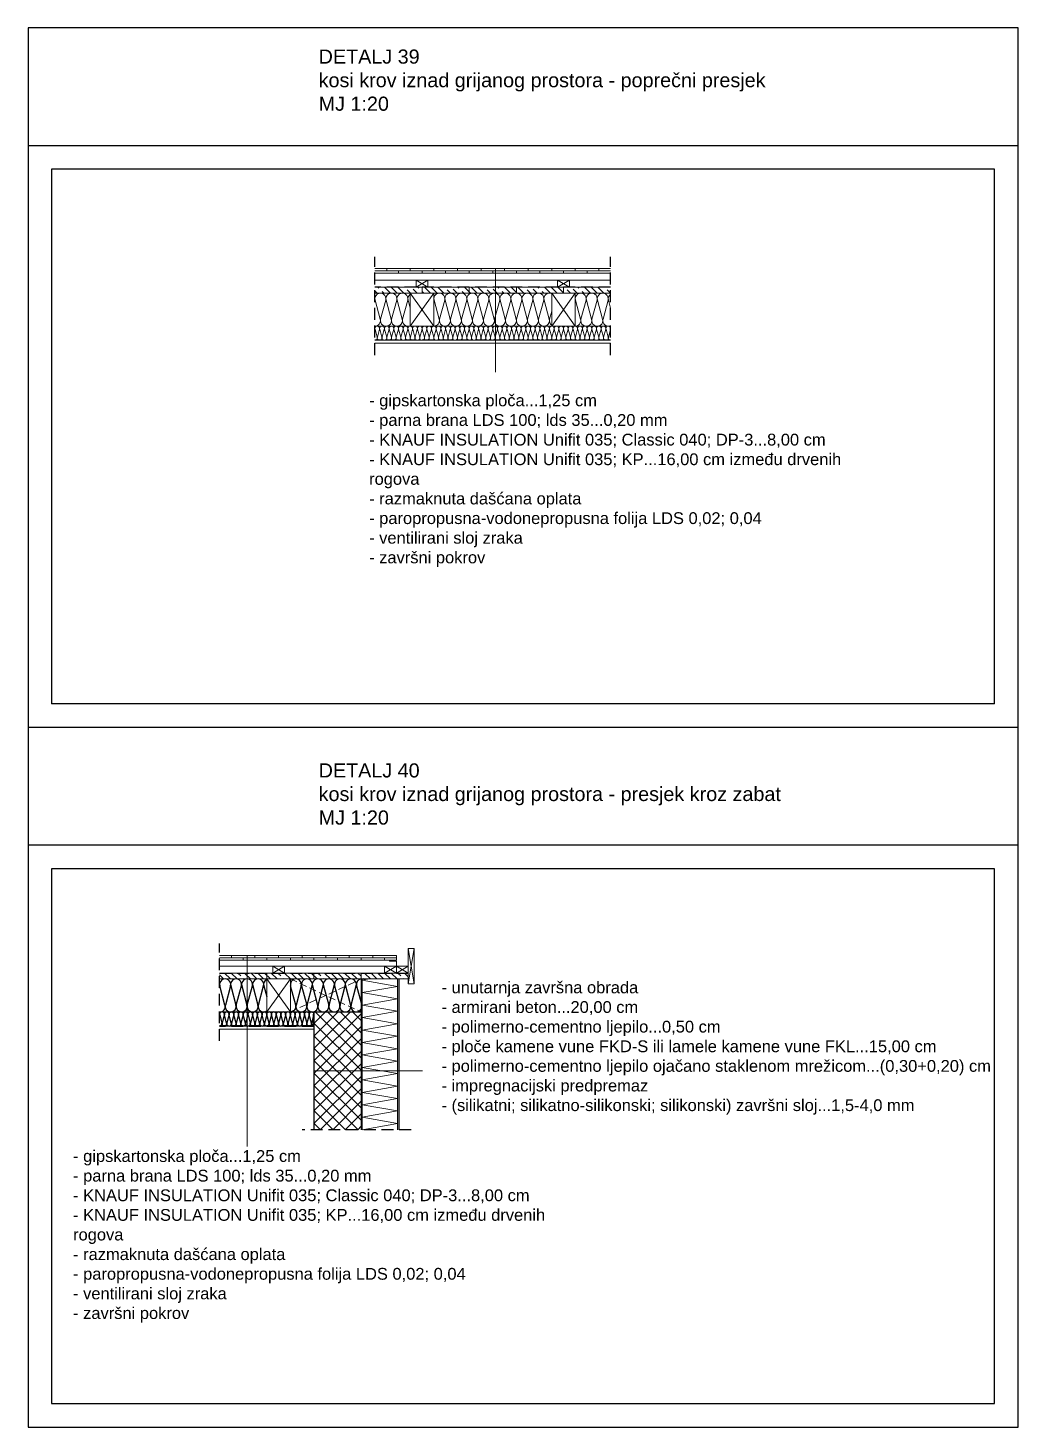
# Model space of a CAD drawing. Header units: inches. Extents: x 2845 to 78208, y 637 to 2211.
# Drawn here: x 10241.6 to 10451.6, y 637.2 to 934.2 of the extents above; entities that cross this region are included whole.
import ezdxf

# ---------------------------------------------------------------- set-up
doc = ezdxf.new("R2010")
doc.units = ezdxf.units.IN
doc.header["$MEASUREMENT"] = 0
doc.linetypes.add('DASHED', pattern=[0.75, 0.5, -0.25])
doc.layers.add('slojevi', color=150, linetype='Continuous')
doc.styles.get("Standard").update_dxf_attribs({"font": 'arial.ttf'})

msp = doc.modelspace()

# ---------------------------------------------------------------- hatches: boundary and pattern name
at = {"lineweight": 0}
h = msp.add_hatch(dxfattribs=at)
h.set_pattern_fill('GOST_WOOD', color=256, scale=0.5, angle=45)
h.set_pattern_definition([(135, (10141.0573, 1454.1762), (2.12132, 2.12132), [5, -1]), (135, (10142.4715, 1454.1762), (2.12132, 2.12132), [3, -0.75, 1.5, -0.75]), (135, (10144.2393, 1453.8226), (2.12132, 2.12132), [5, -1])])
h.paths.add_polyline_path([(10325.24, 879.13), (10315.24, 879.13), (10315.24, 877.88), (10325.24, 877.88)])
h.paths.add_polyline_path([(10335.24, 879.13), (10325.24, 879.13), (10325.24, 877.88), (10335.24, 877.88)])
h.paths.add_polyline_path([(10345.24, 879.13), (10335.24, 879.13), (10335.24, 877.88), (10345.24, 877.88)])
h.paths.add_polyline_path([(10355.24, 879.13), (10345.24, 879.13), (10345.24, 877.88), (10355.24, 877.88)])
h.paths.add_polyline_path([(10365.24, 879.13), (10355.24, 879.13), (10355.24, 877.88), (10365.24, 877.88)])
h = msp.add_hatch(dxfattribs=at)
h.set_pattern_fill('GOST_WOOD', color=256, scale=0.5, angle=45)
h.set_pattern_definition([(135, (9976.1803, 1300.9335), (2.12132, 2.12132), [5, -1]), (135, (9977.5945, 1300.9335), (2.12132, 2.12132), [3, -0.75, 1.5, -0.75]), (135, (9979.3622, 1300.58), (2.12132, 2.12132), [5, -1])])
h.paths.add_polyline_path([(10292.3, 733.55), (10282.3, 733.55), (10282.3, 732.3), (10285.59, 732.3, -0.089848), (10286, 732.3), (10292.3, 732.3)])
h.paths.add_polyline_path([(10302.3, 733.55), (10292.3, 733.55), (10292.3, 732.3), (10300.59, 732.3, -0.089848), (10301, 732.3), (10302.3, 732.3)])
h.paths.add_polyline_path([(10312.3, 733.55), (10302.3, 733.55), (10302.3, 732.3), (10305.25, 732.3, -0.089848), (10305.67, 732.3), (10309.92, 732.3, -0.089848), (10310.34, 732.3), (10312.3, 732.3)])
h.paths.add_polyline_path([(10322.3, 733.55), (10312.3, 733.55), (10312.3, 732.3), (10322.3, 732.3)])
h = msp.add_hatch(dxfattribs=at)
h.set_pattern_fill('ANSI37', color=256, scale=15)
h.set_pattern_definition([(45, (9976.1803, 1300.9335), (-1.325825, 1.325825), []), (135, (9976.1803, 1300.9335), (-1.325825, -1.325825), [])])
h.paths.add_polyline_path([(10302.3, 700.3), (10312.3, 700.3), (10312.3, 725.3), (10302.3, 725.3)])

# ---------------------------------------------------------------- linework, layer by layer
for p, q in [((10241.65, 934.18), (10241.65, 637.18)), ((10451.65, 934.18), (10241.65, 934.18)), ((10451.65, 637.18), (10451.65, 934.18)), ((10451.65, 909.18), (10241.65, 909.18)), ((10246.65, 904.18), (10246.65, 790.68)), ((10446.65, 904.18), (10246.65, 904.18)), ((10446.65, 790.68), (10446.65, 904.18)), ((10446.65, 790.68), (10246.65, 790.68)), ((10451.65, 785.68), (10241.65, 785.68)), ((10451.65, 760.68), (10241.65, 760.68)), ((10446.65, 755.68), (10246.65, 755.68)), ((10246.65, 755.68), (10246.65, 642.18)), ((10446.65, 642.18), (10446.65, 755.68)), ((10319.9, 732.3), (10319.8, 732.3)), ((10246.65, 642.18), (10446.65, 642.18)), ((10241.65, 637.18), (10451.65, 637.18))]:
    msp.add_line(p, q)
at = {"linetype": 'DASHED', "ltscale": 5}
for p, q in [((10315.24, 864.75), (10315.24, 885.63)), ((10365.24, 864.75), (10365.24, 885.63)), ((10282.3, 719.17), (10282.3, 739.8)), ((10322.9, 700.3), (10299.8, 700.3))]:
    msp.add_line(p, q, dxfattribs=at)
at = {"lineweight": 0}
for p, q in [((10315.24, 883.13), (10365.24, 883.13)), ((10315.24, 882.63), (10365.24, 882.63)), ((10315.24, 882.13), (10365.24, 882.13)), ((10317.74, 882.63), (10317.74, 883.13)), ((10320.24, 882.63), (10320.24, 882.13)), ((10322.74, 882.63), (10322.74, 883.13)), ((10325.24, 882.63), (10325.24, 882.13)), ((10327.74, 882.63), (10327.74, 883.13)), ((10330.24, 882.63), (10330.24, 882.13)), ((10332.74, 882.63), (10332.74, 883.13)), ((10335.24, 882.63), (10335.24, 882.13)), ((10337.74, 882.63), (10337.74, 883.13)), ((10340.24, 882.63), (10340.24, 882.13)), ((10340.81, 861.14), (10340.81, 883.13)), ((10342.74, 882.63), (10342.74, 883.13)), ((10345.24, 882.63), (10345.24, 882.13)), ((10347.74, 882.63), (10347.74, 883.13)), ((10350.24, 882.63), (10350.24, 882.13)), ((10352.74, 882.63), (10352.74, 883.13)), ((10355.24, 882.63), (10355.24, 882.13)), ((10357.74, 882.63), (10357.74, 883.13)), ((10360.24, 882.63), (10360.24, 882.13)), ((10362.74, 882.63), (10362.74, 883.13)), ((10315.24, 880.63), (10365.24, 880.63)), ((10315.24, 879.13), (10365.24, 879.13)), ((10323.99, 879.13), (10323.99, 880.63)), ((10323.99, 880.63), (10326.49, 880.63)), ((10326.49, 880.63), (10323.99, 879.13)), ((10323.99, 880.63), (10326.49, 879.13)), ((10325.24, 879.13), (10325.24, 877.88)), ((10326.49, 879.13), (10326.49, 880.63)), ((10335.24, 879.13), (10335.24, 877.88)), ((10345.24, 879.13), (10345.24, 877.88)), ((10353.99, 879.13), (10353.99, 880.63)), ((10353.99, 880.63), (10356.49, 880.63)), ((10356.49, 880.63), (10353.99, 879.13)), ((10353.99, 880.63), (10356.49, 879.13)), ((10355.24, 879.13), (10355.24, 877.88)), ((10356.49, 879.13), (10356.49, 880.63)), ((10315.24, 877.88), (10365.24, 877.88)), ((10322.74, 870.88), (10322.74, 877.88)), ((10322.74, 870.88), (10327.74, 877.88)), ((10322.74, 877.88), (10327.74, 870.88)), ((10327.74, 870.88), (10327.74, 877.88)), ((10352.74, 870.88), (10352.74, 877.88)), ((10357.74, 877.88), (10352.74, 870.88)), ((10352.74, 877.88), (10357.74, 870.88)), ((10357.74, 870.88), (10357.74, 877.88)), ((10315.24, 870.88), (10365.24, 870.88)), ((10315.24, 867.88), (10365.24, 867.88)), ((10315.24, 867.25), (10365.24, 867.25)), ((10319.8, 737.3), (10282.3, 737.3)), ((10319.8, 736.8), (10282.3, 736.8)), ((10284.8, 737.3), (10284.8, 736.8)), ((10287.3, 736.8), (10287.3, 736.3)), ((10288.13, 737.3), (10288.13, 696.7)), ((10289.8, 737.3), (10289.8, 736.8)), ((10292.3, 736.8), (10292.3, 736.3)), ((10294.8, 737.3), (10294.8, 736.8)), ((10297.3, 736.8), (10297.3, 736.3)), ((10299.8, 737.3), (10299.8, 736.8)), ((10302.3, 736.8), (10302.3, 736.3)), ((10304.8, 737.3), (10304.8, 736.8)), ((10307.3, 736.8), (10307.3, 736.3)), ((10309.8, 737.3), (10309.8, 736.8)), ((10312.3, 736.8), (10312.3, 736.3)), ((10314.8, 737.3), (10314.8, 736.8)), ((10317.3, 736.8), (10317.3, 736.3)), ((10319.8, 736.3), (10319.8, 737.3)), ((10323.55, 738.8), (10322.3, 738.8)), ((10322.3, 738.8), (10322.3, 735.05)), ((10323.55, 738.8), (10322.3, 731.3)), ((10323.55, 731.3), (10322.3, 738.8)), ((10323.55, 731.3), (10323.55, 738.8)), ((10319.8, 736.3), (10282.3, 736.3)), ((10282.3, 735.05), (10317.3, 735.05)), ((10293.55, 733.55), (10293.55, 735.05)), ((10293.55, 735.05), (10296.05, 735.05)), ((10293.55, 733.55), (10296.05, 735.05)), ((10296.05, 733.55), (10293.55, 735.05)), ((10296.05, 733.55), (10296.05, 735.05)), ((10317.3, 733.55), (10317.3, 735.05)), ((10317.3, 735.05), (10319.8, 735.05)), ((10317.3, 733.55), (10319.8, 735.05)), ((10319.8, 733.55), (10317.3, 735.05)), ((10318.3, 736.05), (10318.3, 736.3)), ((10319.8, 736.05), (10318.3, 736.05)), ((10319.8, 735.05), (10319.8, 736.05)), ((10319.8, 733.55), (10319.8, 735.05)), ((10322.3, 735.05), (10319.8, 735.05)), ((10322.3, 733.55), (10319.8, 735.05)), ((10319.8, 733.55), (10322.3, 735.05)), ((10322.3, 733.55), (10322.3, 735.05)), ((10322.3, 733.55), (10282.3, 733.55)), ((10312.3, 732.3), (10282.3, 732.3)), ((10292.3, 732.3), (10292.3, 733.55)), ((10292.3, 725.3), (10292.3, 732.3)), ((10297.3, 732.3), (10292.3, 725.3)), ((10292.3, 732.3), (10297.3, 725.3)), ((10297.3, 725.3), (10297.3, 732.3)), ((10302.3, 732.3), (10302.3, 733.55)), ((10312.3, 732.3), (10312.3, 733.55)), ((10312.3, 725.3), (10312.3, 732.3)), ((10312.3, 732.3), (10322.3, 732.3)), ((10320.3, 732.3), (10320.3, 700.3)), ((10320.4, 732.3), (10320.4, 700.3)), ((10322.3, 732.3), (10322.3, 733.55)), ((10322.3, 732.3), (10322.3, 731.3)), ((10322.3, 731.3), (10323.55, 731.3)), ((10302.3, 725.3), (10282.3, 725.3)), ((10302.3, 722.3), (10282.3, 722.3)), ((10302.3, 721.67), (10282.3, 721.67)), ((10302.3, 712.8), (10325.32, 712.8))]:
    msp.add_line(p, q, dxfattribs=at)
at = {"linetype": 'DASHED', "lineweight": 30, "ltscale": 5}
for p, q in [((10365.24, 879.13), (10315.24, 879.13)), ((10365.24, 867.88), (10315.24, 867.88)), ((10282.3, 733.55), (10322.3, 733.55))]:
    msp.add_line(p, q, dxfattribs=at)
at = {"color": 46, "lineweight": 15}
for p, q in [((10316.37, 872.35), (10315.28, 876.41)), ((10317.54, 876.41), (10316.45, 872.35)), ((10317.61, 876.43), (10318.7, 872.35)), ((10318.78, 872.35), (10319.87, 876.41)), ((10319.95, 876.41), (10321.04, 872.35)), ((10321.12, 872.35), (10322.2, 876.41)), ((10322.28, 876.41), (10322.74, 874.69)), ((10328.87, 872.35), (10327.78, 876.41)), ((10330.04, 876.41), (10328.95, 872.35)), ((10330.11, 876.43), (10331.2, 872.35)), ((10331.28, 872.35), (10332.37, 876.41)), ((10332.45, 876.41), (10333.54, 872.35)), ((10333.62, 872.35), (10334.7, 876.41)), ((10334.78, 876.41), (10335.87, 872.35)), ((10337.04, 876.41), (10335.95, 872.35)), ((10337.12, 876.41), (10338.2, 872.35)), ((10339.37, 876.41), (10338.28, 872.35)), ((10339.44, 876.43), (10340.54, 872.35)), ((10340.62, 872.35), (10341.7, 876.41)), ((10341.78, 876.41), (10342.87, 872.35)), ((10342.95, 872.35), (10344.04, 876.41)), ((10344.12, 876.41), (10345.2, 872.35)), ((10346.37, 876.41), (10345.28, 872.35)), ((10346.45, 876.41), (10347.54, 872.35)), ((10348.7, 876.41), (10347.62, 872.35)), ((10348.78, 876.43), (10349.87, 872.35)), ((10349.95, 872.35), (10351.04, 876.41)), ((10351.12, 876.41), (10352.2, 872.35)), ((10358.87, 872.35), (10357.78, 876.41)), ((10360.04, 876.41), (10358.95, 872.35)), ((10360.11, 876.43), (10361.2, 872.35)), ((10361.28, 872.35), (10362.37, 876.41)), ((10362.45, 876.41), (10363.54, 872.35)), ((10363.62, 872.35), (10364.7, 876.41)), ((10364.78, 876.41), (10365.24, 874.69)), ((10352.28, 872.35), (10352.74, 874.07)), ((10315.73, 868.51), (10315.26, 870.25)), ((10316.23, 870.25), (10315.76, 868.51)), ((10316.73, 868.51), (10316.26, 870.25)), ((10317.23, 870.25), (10316.76, 868.51)), ((10317.73, 868.51), (10317.26, 870.25)), ((10318.23, 870.25), (10317.76, 868.51)), ((10318.73, 868.51), (10318.26, 870.25)), ((10319.23, 870.25), (10318.76, 868.51)), ((10319.73, 868.51), (10319.26, 870.25)), ((10320.23, 870.25), (10319.76, 868.51)), ((10320.73, 868.51), (10320.26, 870.25)), ((10321.23, 870.25), (10320.76, 868.51)), ((10321.26, 870.25), (10321.73, 868.51)), ((10322.23, 870.25), (10321.76, 868.51)), ((10322.73, 868.51), (10322.26, 870.25)), ((10323.23, 870.25), (10322.76, 868.51)), ((10323.73, 868.51), (10323.26, 870.25)), ((10324.23, 870.25), (10323.76, 868.51)), ((10324.73, 868.51), (10324.26, 870.25)), ((10325.23, 870.25), (10324.76, 868.51)), ((10325.73, 868.51), (10325.26, 870.25)), ((10326.23, 870.25), (10325.76, 868.51)), ((10326.73, 868.51), (10326.26, 870.25)), ((10327.23, 870.25), (10326.76, 868.51)), ((10327.26, 870.25), (10327.73, 868.51)), ((10328.23, 870.25), (10327.76, 868.51)), ((10328.73, 868.51), (10328.26, 870.25)), ((10329.23, 870.25), (10328.76, 868.51)), ((10329.73, 868.51), (10329.26, 870.25)), ((10330.23, 870.25), (10329.76, 868.51)), ((10330.73, 868.51), (10330.26, 870.25)), ((10331.23, 870.25), (10330.76, 868.51)), ((10331.73, 868.51), (10331.26, 870.25)), ((10332.23, 870.25), (10331.76, 868.51)), ((10332.73, 868.51), (10332.26, 870.25)), ((10333.23, 870.25), (10332.76, 868.51)), ((10333.26, 870.25), (10333.73, 868.51)), ((10334.23, 870.25), (10333.76, 868.51)), ((10334.73, 868.51), (10334.26, 870.25)), ((10335.23, 870.25), (10334.76, 868.51)), ((10335.73, 868.51), (10335.26, 870.25)), ((10336.23, 870.25), (10335.76, 868.51)), ((10336.73, 868.51), (10336.26, 870.25)), ((10337.23, 870.25), (10336.76, 868.51)), ((10337.73, 868.51), (10337.26, 870.25)), ((10338.23, 870.25), (10337.76, 868.51)), ((10338.73, 868.51), (10338.26, 870.25)), ((10339.23, 870.25), (10338.76, 868.51)), ((10339.26, 870.25), (10339.73, 868.51)), ((10340.23, 870.25), (10339.76, 868.51)), ((10340.73, 868.51), (10340.26, 870.25)), ((10341.23, 870.25), (10340.76, 868.51)), ((10341.73, 868.51), (10341.26, 870.25)), ((10342.23, 870.25), (10341.76, 868.51)), ((10342.73, 868.51), (10342.26, 870.25)), ((10343.23, 870.25), (10342.76, 868.51)), ((10343.73, 868.51), (10343.26, 870.25)), ((10344.23, 870.25), (10343.76, 868.51)), ((10344.73, 868.51), (10344.26, 870.25)), ((10345.23, 870.25), (10344.76, 868.51)), ((10345.26, 870.25), (10345.73, 868.51)), ((10346.23, 870.25), (10345.76, 868.51)), ((10346.73, 868.51), (10346.26, 870.25)), ((10347.23, 870.25), (10346.76, 868.51)), ((10347.73, 868.51), (10347.26, 870.25)), ((10348.23, 870.25), (10347.76, 868.51)), ((10348.73, 868.51), (10348.26, 870.25)), ((10349.23, 870.25), (10348.76, 868.51)), ((10349.73, 868.51), (10349.26, 870.25)), ((10350.23, 870.25), (10349.76, 868.51)), ((10350.73, 868.51), (10350.26, 870.25)), ((10351.23, 870.25), (10350.76, 868.51)), ((10351.26, 870.25), (10351.73, 868.51)), ((10352.23, 870.25), (10351.76, 868.51)), ((10352.73, 868.51), (10352.26, 870.25)), ((10353.23, 870.25), (10352.76, 868.51)), ((10353.73, 868.51), (10353.26, 870.25)), ((10354.23, 870.25), (10353.76, 868.51)), ((10354.73, 868.51), (10354.26, 870.25)), ((10355.23, 870.25), (10354.76, 868.51)), ((10355.73, 868.51), (10355.26, 870.25)), ((10356.23, 870.25), (10355.76, 868.51)), ((10356.73, 868.51), (10356.26, 870.25)), ((10357.23, 870.25), (10356.76, 868.51)), ((10357.26, 870.25), (10357.73, 868.51)), ((10358.23, 870.25), (10357.76, 868.51)), ((10358.73, 868.51), (10358.26, 870.25)), ((10359.23, 870.25), (10358.76, 868.51)), ((10359.73, 868.51), (10359.26, 870.25)), ((10360.23, 870.25), (10359.76, 868.51)), ((10360.73, 868.51), (10360.26, 870.25)), ((10361.23, 870.25), (10360.76, 868.51)), ((10361.73, 868.51), (10361.26, 870.25)), ((10362.23, 870.25), (10361.76, 868.51)), ((10362.73, 868.51), (10362.26, 870.25)), ((10363.23, 870.25), (10362.76, 868.51)), ((10363.26, 870.25), (10363.73, 868.51)), ((10364.23, 870.25), (10363.76, 868.51)), ((10364.73, 868.51), (10364.26, 870.25)), ((10365.23, 870.25), (10364.76, 868.51))]:
    msp.add_line(p, q, dxfattribs=at)
at = {"color": 46}
for p, q in [((10283.43, 726.77), (10282.34, 730.83)), ((10284.59, 730.83), (10283.51, 726.77)), ((10284.67, 730.85), (10285.76, 726.77)), ((10285.84, 726.77), (10286.93, 730.83)), ((10287.01, 730.83), (10288.09, 726.77)), ((10288.17, 726.77), (10289.26, 730.83)), ((10289.34, 730.83), (10290.43, 726.77)), ((10290.51, 726.77), (10291.59, 730.83)), ((10291.67, 730.83), (10292.3, 728.49)), ((10298.43, 726.77), (10297.34, 730.83)), ((10299.59, 730.83), (10298.51, 726.77)), ((10299.67, 730.85), (10300.76, 726.77)), ((10300.84, 726.77), (10301.93, 730.83)), ((10302.01, 730.83), (10303.09, 726.77)), ((10303.17, 726.77), (10304.26, 730.83)), ((10304.34, 730.85), (10305.43, 726.77)), ((10305.51, 726.77), (10306.59, 730.83)), ((10306.67, 730.83), (10307.76, 726.77)), ((10307.84, 726.77), (10308.93, 730.83)), ((10309, 730.85), (10310.09, 726.77)), ((10310.17, 726.77), (10311.26, 730.83)), ((10311.34, 730.83), (10312.3, 727.24)), ((10282.32, 724.67), (10282.78, 722.93)), ((10283.28, 724.67), (10282.82, 722.93)), ((10283.78, 722.93), (10283.32, 724.67)), ((10284.28, 724.67), (10283.82, 722.93)), ((10284.78, 722.93), (10284.32, 724.67)), ((10285.28, 724.67), (10284.82, 722.93)), ((10285.78, 722.93), (10285.32, 724.67)), ((10286.28, 724.67), (10285.82, 722.93)), ((10286.78, 722.93), (10286.32, 724.67)), ((10287.28, 724.67), (10286.82, 722.93)), ((10287.78, 722.93), (10287.32, 724.67)), ((10288.28, 724.67), (10287.82, 722.93)), ((10288.32, 724.67), (10288.78, 722.93)), ((10289.28, 724.67), (10288.82, 722.93)), ((10289.78, 722.93), (10289.32, 724.67)), ((10290.28, 724.67), (10289.82, 722.93)), ((10290.78, 722.93), (10290.32, 724.67)), ((10291.28, 724.67), (10290.82, 722.93)), ((10291.78, 722.93), (10291.32, 724.67)), ((10292.28, 724.67), (10291.82, 722.93)), ((10292.78, 722.93), (10292.32, 724.67)), ((10293.28, 724.67), (10292.82, 722.93)), ((10293.78, 722.93), (10293.32, 724.67)), ((10294.28, 724.67), (10293.82, 722.93)), ((10294.32, 724.67), (10294.78, 722.93)), ((10295.28, 724.67), (10294.82, 722.93)), ((10295.78, 722.93), (10295.32, 724.67)), ((10296.28, 724.67), (10295.82, 722.93)), ((10296.78, 722.93), (10296.32, 724.67)), ((10297.28, 724.67), (10296.82, 722.93)), ((10297.78, 722.93), (10297.32, 724.67)), ((10298.28, 724.67), (10297.82, 722.93)), ((10298.78, 722.93), (10298.32, 724.67)), ((10299.28, 724.67), (10298.82, 722.93)), ((10299.78, 722.93), (10299.32, 724.67)), ((10300.28, 724.67), (10299.82, 722.93)), ((10300.32, 724.67), (10300.78, 722.93)), ((10301.28, 724.67), (10300.82, 722.93)), ((10301.78, 722.93), (10301.32, 724.67)), ((10302.28, 724.67), (10301.82, 722.93))]:
    msp.add_line(p, q, dxfattribs=at)
at = {"linetype": 'DASHED', "lineweight": 0, "ltscale": 3}
for p, q in [((10297.3, 732.3), (10312.3, 725.3)), ((10297.3, 725.3), (10312.3, 732.3))]:
    msp.add_line(p, q, dxfattribs=at)
at = {"color": 94, "lineweight": 15}
for p, q in [((10312.55, 732.04), (10314.03, 732.3)), ((10312.55, 700.3), (10312.55, 732.3)), ((10320.05, 730.72), (10312.55, 732.04)), ((10312.55, 729.39), (10320.05, 730.72)), ((10320.05, 732.3), (10320.05, 700.3)), ((10320.05, 728.07), (10312.55, 729.39)), ((10312.55, 726.75), (10320.05, 728.07)), ((10320.05, 725.43), (10312.55, 726.75)), ((10312.55, 724.1), (10320.05, 725.43)), ((10320.05, 722.78), (10312.55, 724.1)), ((10312.55, 721.46), (10320.05, 722.78)), ((10320.05, 720.14), (10312.55, 721.46)), ((10312.55, 718.81), (10320.05, 720.14)), ((10320.05, 717.49), (10312.55, 718.81)), ((10312.55, 716.17), (10320.05, 717.49)), ((10320.05, 714.85), (10312.55, 716.17)), ((10312.55, 713.52), (10320.05, 714.85)), ((10320.05, 712.2), (10312.55, 713.52)), ((10312.55, 710.88), (10320.05, 712.2)), ((10320.05, 709.56), (10312.55, 710.88)), ((10312.55, 708.23), (10320.05, 709.56)), ((10320.05, 706.91), (10312.55, 708.23)), ((10312.55, 705.59), (10320.05, 706.91)), ((10320.05, 704.27), (10312.55, 705.59)), ((10312.55, 702.94), (10320.05, 704.27)), ((10320.05, 701.62), (10312.55, 702.94)), ((10312.55, 700.3), (10320.05, 701.62))]:
    msp.add_line(p, q, dxfattribs=at)
at = {"lineweight": 30}
for p, q in [((10302.3, 725.3), (10302.3, 700.3)), ((10302.3, 725.3), (10312.3, 725.3)), ((10312.3, 725.3), (10312.3, 700.3))]:
    msp.add_line(p, q, dxfattribs=at)
at = {"linetype": 'DASHED', "lineweight": 40, "ltscale": 5}
for q in [(10302.3, 725.3), (10282.3, 722.3)]:
    msp.add_line((10302.3, 722.3), q, dxfattribs=at)
at = {"color": 46, "lineweight": 15}
for centre, radius, start, end in [((10316.41, 876.71), 1.17, 345.019, 194.9807), ((10318.74, 876.73), 1.17, 345.0145, 194.9763), ((10321.08, 876.71), 1.17, 345.0145, 194.9763), ((10323.41, 876.71), 1.17, 124.8499, 194.9807), ((10328.91, 876.71), 1.17, 345.019, 194.9807), ((10331.24, 876.73), 1.17, 345.0145, 194.9763), ((10333.58, 876.71), 1.17, 345.0145, 194.9763), ((10335.91, 876.71), 1.17, 345.019, 194.9807), ((10338.24, 876.71), 1.17, 345.0145, 194.9763), ((10340.57, 876.73), 1.17, 345.0145, 194.9763), ((10342.91, 876.71), 1.17, 345.0145, 194.9763), ((10345.24, 876.71), 1.17, 345.019, 194.9807), ((10347.58, 876.71), 1.17, 345.0145, 194.9763), ((10349.91, 876.73), 1.17, 345.0145, 194.9763), ((10352.24, 876.71), 1.17, 64.6414, 194.9763), ((10358.91, 876.71), 1.17, 345.019, 194.9807), ((10361.24, 876.73), 1.17, 345.0145, 194.9763), ((10363.58, 876.71), 1.17, 345.0145, 194.9763), ((10365.91, 876.71), 1.17, 124.8499, 194.9807), ((10315.24, 872.04), 1.17, 270.0005, 14.9763), ((10315.74, 870.38), 0.5, 345.0189, 194.9807), ((10316.74, 870.38), 0.5, 345.0189, 194.9807), ((10317.58, 872.04), 1.17, 165.0101, 14.9763), ((10317.74, 870.38), 0.5, 345.0189, 194.9807), ((10318.74, 870.38), 0.5, 345.0189, 194.9807), ((10319.91, 872.04), 1.17, 165.0101, 14.9763), ((10319.74, 870.38), 0.5, 345.0189, 194.9807), ((10320.74, 870.38), 0.5, 345.0189, 194.9807), ((10322.24, 872.04), 1.17, 165.0145, 295.3775), ((10321.74, 870.38), 0.5, 345.0189, 194.9807), ((10322.74, 870.38), 0.5, 345.0189, 194.9807), ((10323.74, 870.38), 0.5, 345.0189, 194.9807), ((10324.74, 870.38), 0.5, 345.0189, 194.9807), ((10325.74, 870.38), 0.5, 345.0189, 194.9807), ((10326.74, 870.38), 0.5, 345.0189, 194.9807), ((10327.74, 870.38), 0.5, 345.0189, 194.9807), ((10327.74, 872.04), 1.17, 270.0005, 14.9763), ((10328.74, 870.38), 0.5, 345.0189, 194.9807), ((10330.08, 872.04), 1.17, 165.0101, 14.9763), ((10329.74, 870.38), 0.5, 345.0189, 194.9807), ((10330.74, 870.38), 0.5, 345.0189, 194.9807), ((10332.41, 872.04), 1.17, 165.0101, 14.9763), ((10331.74, 870.38), 0.5, 345.0189, 194.9807), ((10332.74, 870.38), 0.5, 345.0189, 194.9807), ((10333.74, 870.38), 0.5, 345.0189, 194.9807), ((10334.74, 872.04), 1.17, 165.0145, 14.9807), ((10334.74, 870.38), 0.5, 345.0189, 194.9807), ((10335.74, 870.38), 0.5, 345.0189, 194.9807), ((10337.08, 872.04), 1.17, 165.019, 180), ((10337.08, 872.04), 1.17, 165.0101, 14.9763), ((10336.74, 870.38), 0.5, 345.0189, 194.9807), ((10337.74, 870.38), 0.5, 345.0189, 194.9807), ((10339.41, 872.04), 1.17, 165.0101, 14.9763), ((10338.74, 870.38), 0.5, 345.0189, 194.9807), ((10339.74, 870.38), 0.5, 345.0189, 194.9807), ((10340.74, 870.38), 0.5, 345.0189, 194.9807), ((10341.74, 872.04), 1.17, 165.0101, 14.9763), ((10341.74, 870.38), 0.5, 345.0189, 194.9807), ((10342.74, 870.38), 0.5, 345.0189, 194.9807), ((10344.08, 872.04), 1.17, 165.0145, 14.9807), ((10343.74, 870.38), 0.5, 345.0189, 194.9807), ((10344.74, 870.38), 0.5, 345.0189, 194.9807), ((10346.41, 872.04), 1.17, 165.019, 180), ((10346.41, 872.04), 1.17, 165.0101, 14.9763), ((10345.74, 870.38), 0.5, 345.0189, 194.9807), ((10346.74, 870.38), 0.5, 345.0189, 194.9807), ((10347.74, 870.38), 0.5, 345.0189, 194.9807), ((10348.74, 872.04), 1.17, 165.0101, 14.9763), ((10348.74, 870.38), 0.5, 345.0189, 194.9807), ((10349.74, 870.38), 0.5, 345.0189, 194.9807), ((10351.08, 872.04), 1.17, 165.0101, 14.9763), ((10350.74, 870.38), 0.5, 345.0189, 194.9807), ((10351.74, 870.38), 0.5, 345.0189, 194.9807), ((10353.41, 872.04), 1.17, 165.0145, 235.1508), ((10352.74, 870.38), 0.5, 345.0189, 194.9807), ((10353.74, 870.38), 0.5, 345.0189, 194.9807), ((10354.74, 870.38), 0.5, 345.0189, 194.9807), ((10355.74, 870.38), 0.5, 345.0189, 194.9807), ((10356.74, 870.38), 0.5, 345.0189, 194.9807), ((10357.74, 870.38), 0.5, 345.0189, 194.9807), ((10357.74, 872.04), 1.17, 270.0005, 14.9763), ((10358.74, 870.38), 0.5, 345.0189, 194.9807), ((10360.08, 872.04), 1.17, 165.0101, 14.9763), ((10359.74, 870.38), 0.5, 345.0189, 194.9807), ((10360.74, 870.38), 0.5, 345.0189, 194.9807), ((10362.41, 872.04), 1.17, 165.0101, 14.9763), ((10361.74, 870.38), 0.5, 345.0189, 194.9807), ((10362.74, 870.38), 0.5, 345.0189, 194.9807), ((10363.74, 870.38), 0.5, 345.0189, 194.9807), ((10364.74, 872.04), 1.17, 165.0145, 295.3775), ((10364.74, 870.38), 0.5, 345.0189, 194.9807), ((10315.24, 868.38), 0.5, 270.0007, 14.9807), ((10316.24, 868.38), 0.5, 165.0189, 14.9807), ((10317.24, 868.38), 0.5, 165.0189, 14.9807), ((10318.24, 868.38), 0.5, 165.0189, 14.9807), ((10319.24, 868.38), 0.5, 165.0189, 14.9807), ((10320.24, 868.38), 0.5, 165.0189, 14.9807), ((10321.24, 868.38), 0.5, 165.0189, 14.9807), ((10322.24, 868.38), 0.5, 165.0189, 14.9807), ((10323.24, 868.38), 0.5, 165.0189, 14.9807), ((10324.24, 868.38), 0.5, 165.0189, 14.9807), ((10325.24, 868.38), 0.5, 165.0189, 14.9807), ((10326.24, 868.38), 0.5, 165.0189, 14.9807), ((10327.24, 868.38), 0.5, 165.0189, 14.9807), ((10328.24, 868.38), 0.5, 165.0189, 14.9807), ((10329.24, 868.38), 0.5, 165.0189, 14.9807), ((10330.24, 868.38), 0.5, 165.0189, 14.9807), ((10331.24, 868.38), 0.5, 165.0189, 14.9807), ((10332.24, 868.38), 0.5, 165.0189, 14.9807), ((10333.24, 868.38), 0.5, 165.0189, 14.9807), ((10334.24, 868.38), 0.5, 165.0189, 14.9807), ((10335.24, 868.38), 0.5, 165.0189, 14.9807), ((10336.24, 868.38), 0.5, 165.0189, 14.9807), ((10337.24, 868.38), 0.5, 165.0189, 14.9807), ((10338.24, 868.38), 0.5, 165.0189, 14.9807), ((10339.24, 868.38), 0.5, 165.0189, 14.9807), ((10340.24, 868.38), 0.5, 165.0189, 14.9807), ((10341.24, 868.38), 0.5, 165.0189, 14.9807), ((10342.24, 868.38), 0.5, 165.0189, 14.9807), ((10343.24, 868.38), 0.5, 165.0189, 14.9807), ((10344.24, 868.38), 0.5, 165.0189, 14.9807), ((10345.24, 868.38), 0.5, 165.0189, 14.9807), ((10346.24, 868.38), 0.5, 165.0189, 14.9807), ((10347.24, 868.38), 0.5, 165.0189, 14.9807), ((10348.24, 868.38), 0.5, 165.0189, 14.9807), ((10349.24, 868.38), 0.5, 165.0189, 14.9807), ((10350.24, 868.38), 0.5, 165.0189, 14.9807), ((10351.24, 868.38), 0.5, 165.0189, 14.9807), ((10352.24, 868.38), 0.5, 165.0189, 14.9807), ((10353.24, 868.38), 0.5, 165.0189, 14.9807), ((10354.24, 868.38), 0.5, 165.0189, 14.9807), ((10355.24, 868.38), 0.5, 165.0189, 14.9807), ((10356.24, 868.38), 0.5, 165.0189, 14.9807), ((10357.24, 868.38), 0.5, 165.0189, 14.9807), ((10358.24, 868.38), 0.5, 165.0189, 14.9807), ((10359.24, 868.38), 0.5, 165.0189, 14.9807), ((10360.24, 868.38), 0.5, 165.0189, 14.9807), ((10361.24, 868.38), 0.5, 165.0189, 14.9807), ((10362.24, 868.38), 0.5, 165.0189, 14.9807), ((10363.24, 868.38), 0.5, 165.0189, 14.9807), ((10364.24, 868.38), 0.5, 165.0189, 14.9807), ((10365.24, 868.38), 0.5, 165.0189, 270.0007)]:
    msp.add_arc(centre, radius, start, end, dxfattribs=at)
at = {"color": 46}
for centre, radius, start, end in [((10283.47, 731.13), 1.17, 345.019, 194.9807), ((10285.8, 731.15), 1.17, 345.0145, 194.9763), ((10288.13, 731.13), 1.17, 345.0145, 194.9763), ((10290.47, 731.13), 1.17, 345.0145, 194.9763), ((10292.8, 731.13), 1.17, 115.3953, 194.9763), ((10298.47, 731.13), 1.17, 345.019, 194.9807), ((10300.8, 731.15), 1.17, 345.0145, 194.9763), ((10303.13, 731.13), 1.17, 345.0145, 194.9763), ((10305.46, 731.15), 1.17, 345.0145, 194.9763), ((10307.8, 731.13), 1.17, 345.0145, 194.9763), ((10310.13, 731.15), 1.17, 345.0145, 194.9763), ((10312.47, 731.13), 1.17, 98.2299, 194.9763), ((10282.3, 726.47), 1.17, 270.0005, 14.9763), ((10282.8, 724.8), 0.5, 345.0189, 194.9807), ((10283.8, 724.8), 0.5, 345.0189, 194.9807), ((10284.63, 726.47), 1.17, 165.0101, 14.9763), ((10284.8, 724.8), 0.5, 345.0189, 194.9807), ((10285.8, 724.8), 0.5, 345.0189, 194.9807), ((10286.97, 726.47), 1.17, 165.0101, 14.9763), ((10286.8, 724.8), 0.5, 345.0189, 194.9807), ((10287.8, 724.8), 0.5, 345.0189, 194.9807), ((10289.3, 726.47), 1.17, 165.0101, 14.9763), ((10288.8, 724.8), 0.5, 345.0189, 194.9807), ((10289.8, 724.8), 0.5, 345.0189, 194.9807), ((10290.8, 724.8), 0.5, 345.0189, 194.9807), ((10291.63, 726.47), 1.17, 165.0101, 304.8506), ((10291.8, 724.8), 0.5, 345.0189, 194.9807), ((10292.8, 724.8), 0.5, 345.0189, 194.9807), ((10293.8, 724.8), 0.5, 345.0189, 194.9807), ((10294.8, 724.8), 0.5, 345.0189, 194.9807), ((10295.8, 724.8), 0.5, 345.0189, 194.9807), ((10296.8, 724.8), 0.5, 345.0189, 194.9807), ((10297.3, 726.47), 1.17, 270.0005, 14.9763), ((10297.8, 724.8), 0.5, 345.0189, 194.9807), ((10298.8, 724.8), 0.5, 345.0189, 194.9807), ((10299.63, 726.47), 1.17, 165.0101, 14.9763), ((10299.8, 724.8), 0.5, 345.0189, 194.9807), ((10300.8, 724.8), 0.5, 345.0189, 194.9807), ((10301.97, 726.47), 1.17, 165.0101, 14.9763), ((10301.8, 724.8), 0.5, 345.0189, 194.9807), ((10304.3, 726.47), 1.17, 165.0101, 14.9763), ((10306.63, 726.47), 1.17, 165.0101, 14.9763), ((10308.97, 726.47), 1.17, 165.0101, 14.9763), ((10311.3, 726.47), 1.17, 165.0101, 328.9983), ((10282.3, 722.8), 0.5, 270.0007, 14.9807), ((10283.3, 722.8), 0.5, 165.0189, 14.9807), ((10284.3, 722.8), 0.5, 165.0189, 14.9807), ((10285.3, 722.8), 0.5, 165.0189, 14.9807), ((10286.3, 722.8), 0.5, 165.0189, 14.9807), ((10287.3, 722.8), 0.5, 165.0189, 14.9807), ((10288.3, 722.8), 0.5, 165.0189, 14.9807), ((10289.3, 722.8), 0.5, 165.0189, 14.9807), ((10290.3, 722.8), 0.5, 165.0189, 14.9807), ((10291.3, 722.8), 0.5, 165.0189, 14.9807), ((10292.3, 722.8), 0.5, 165.0189, 14.9807), ((10293.3, 722.8), 0.5, 165.0189, 14.9807), ((10294.3, 722.8), 0.5, 165.0189, 14.9807), ((10295.3, 722.8), 0.5, 165.0189, 14.9807), ((10296.3, 722.8), 0.5, 165.0189, 14.9807), ((10297.3, 722.8), 0.5, 165.0189, 14.9807), ((10298.3, 722.8), 0.5, 165.0189, 14.9807), ((10299.3, 722.8), 0.5, 165.0189, 14.9807), ((10300.3, 722.8), 0.5, 165.0189, 14.9807), ((10301.3, 722.8), 0.5, 165.0189, 14.9807), ((10302.3, 722.8), 0.5, 165.0189, 270.0007)]:
    msp.add_arc(centre, radius, start, end, dxfattribs=at)

# ---------------------------------------------------------------- texts
at = {"char_height": 3, "attachment_point": 1}
for s, insert in [('{\\fArial|b0|i0|c238|p34;DETALJ 39\\Pkosi krov iznad grijanog prostora - poprečni presjek\\PMJ 1:20}', (10303.3, 929.61)), ('{\\fArial|b0|i0|c238|p34;DETALJ 40\\Pkosi krov iznad grijanog prostora - presjek kroz zabat\\PMJ 1:20}', (10303.3, 778.07))]:
    msp.add_mtext_dynamic_manual_height_columns(s, width=112.2703, gutter_width=1, heights=[0], dxfattribs=dict(at, insert=insert))
at = {"layer": 'slojevi', "char_height": 2.5, "attachment_point": 1}
for s, insert, width in [('{\\C7;- gipskartonska ploča\\fArial|b0|i0|c238|p34;.\\fArial|b0|i0|c0|p34;..1,25 cm\\P- parna brana LDS 100; lds 35.\\fArial|b0|i0|c238|p34;.\\fArial|b0|i0|c0|p34;.0,20 mm\\P\\C46;- KNAUF INSULATION Unifit 035; Classic 040; \\C94;DP-3\\C46;...\\fArial|b0|i0|c238|p34;8\\fArial|b0|i0|c0|p34;,00 cm\\P- KNAUF INSULATION Unifit 035; KP...1\\fArial|b0|i0|c238|p34;6\\fArial|b0|i0|c0|p34;,00 cm između drvenih rogova\\P\\C7;- razmaknuta dašćana oplata\\P- paropropusna-vodonepropusna folija LDS 0,02; 0,04\\P- ventilirani sloj zraka \\P- završni pokrov}', (10314.01, 856.38), 100.5369), ('{\\C7;- unutarnja završna obrada\\P- armirani beton\\fArial|b0|i0|c238|p34;...\\fArial|b0|i0|c0|p34;20,00 cm\\P- polimerno-cementno ljepilo\\fArial|b0|i0|c238|p34;...\\fArial|b0|i0|c0|p34;0,50 cm\\P\\C94;- ploče kamene vune FKD-S ili lamele kamene vune FKL\\fArial|b0|i0|c238|p34;...\\fArial|b0|i0|c0|p34;1\\fArial|b0|i0|c238|p34;5\\fArial|b0|i0|c0|p34;,00 cm\\fArial|b0|i0|c238|p34;\\C7;  \\fArial|b0|i0|c0|p34;\\P- polimerno-cementno ljepilo ojačano staklenom mrežicom...(0,30+0,20) cm\\P- impregnacijski predpremaz\\P- (silikatni; silikatno-silikonski; silikonski) završni sloj.\\fArial|b0|i0|c238|p34;..\\fArial|b0|i0|c0|p34;1,5-4,0 mm}', (10329.36, 731.76), 132.1535), ('{\\C7;- gipskartonska ploča\\fArial|b0|i0|c238|p34;.\\fArial|b0|i0|c0|p34;..1,25 cm\\P- parna brana LDS 100; lds 35\\fArial|b0|i0|c238|p34;.\\fArial|b0|i0|c0|p34;..0,20 mm\\P\\C46;- KNAUF INSULATION Unifit 035; Classic 040; \\C94;DP-3\\C46;...\\fArial|b0|i0|c238|p34;8\\fArial|b0|i0|c0|p34;,00 cm\\P- KNAUF INSULATION Unifit 035; \\C94;KP\\C46;...\\fArial|b0|i0|c238|p34;16\\fArial|b0|i0|c0|p34;,00 cm između drvenih rogova\\P\\C7;- razmaknuta dašćana oplata\\P- paropropusna-vodonepropusna folija LDS 0,02; 0,04\\P- ventilirani sloj zraka \\P- završni pokrov}', (10251.21, 695.96), 100.5369)]:
    msp.add_mtext(s, dxfattribs=dict(at, insert=insert, width=width))

doc.saveas('drawing.dxf')
